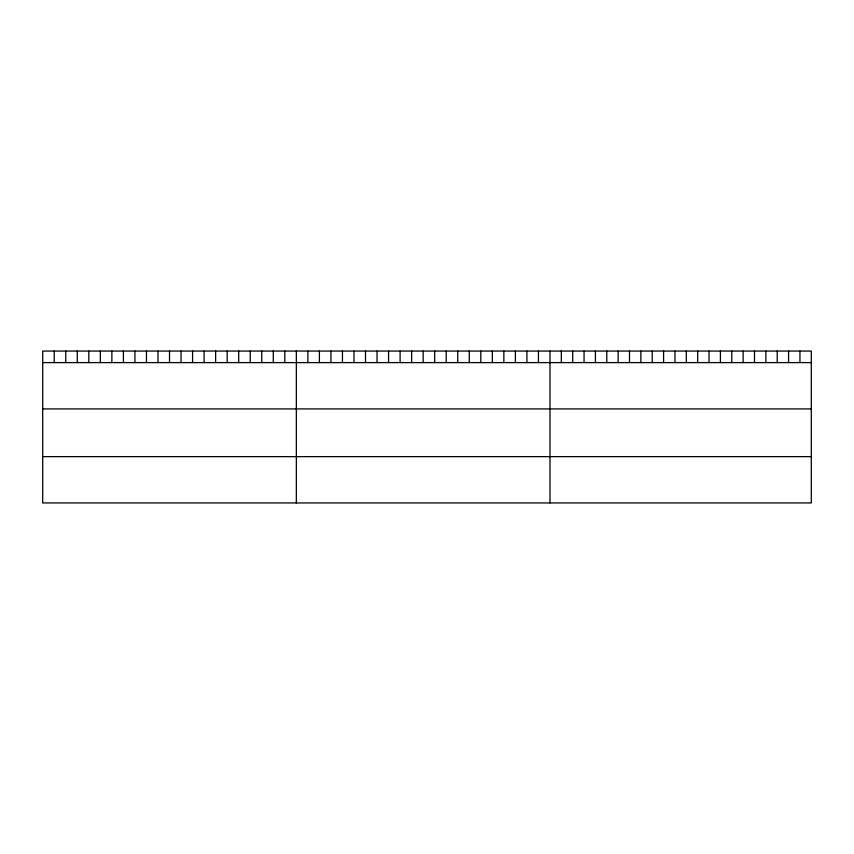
<?xml version="1.0" encoding="UTF-8"?>
<svg xmlns="http://www.w3.org/2000/svg" width="854" height="854" viewBox="0 0 854 854"><rect width="100%" height="100%" fill="white"/><g stroke="black" fill="none" stroke-linecap="round" stroke-linejoin="round"><path stroke-width="1.28" d="M811.3 362.608L811.3 502.942L42.7 502.942L42.7 351.058L811.3 351.058L811.3 362.608L42.7 362.608M42.7 408.917L811.3 408.917M42.7 456.634L811.3 456.634M799.942 351.058L799.942 362.608M788.573 351.058L788.573 362.608M777.215 351.058L777.215 362.608M765.857 351.058L765.857 362.608M754.488 351.058L754.488 362.608M743.129 351.058L743.129 362.608M731.771 351.058L731.771 362.608M720.402 351.058L720.402 362.608M709.044 351.058L709.044 362.608M697.686 351.058L697.686 362.608M686.317 351.058L686.317 362.608M674.959 351.058L674.959 362.608M663.59 351.058L663.59 362.608M652.232 351.058L652.232 362.608M640.874 351.058L640.874 362.608M629.505 351.058L629.505 362.608M618.147 351.058L618.147 362.608M606.788 351.058L606.788 362.608M595.419 351.058L595.419 362.608M584.061 351.058L584.061 362.608M572.703 351.058L572.703 362.608M561.334 351.058L561.334 362.608M549.976 351.058L549.976 502.942M538.447 351.058L538.447 362.608M526.918 351.058L526.918 362.608M515.389 351.058L515.389 362.608M503.86 351.058L503.86 362.608M492.331 351.058L492.331 362.608M480.802 351.058L480.802 362.608M469.273 351.058L469.273 362.608M457.744 351.058L457.744 362.608M446.215 351.058L446.215 362.608M434.686 351.058L434.686 362.608M423.157 351.058L423.157 362.608M411.628 351.058L411.628 362.608M400.099 351.058L400.099 362.608M388.57 351.058L388.57 362.608M377.041 351.058L377.041 362.608M365.512 351.058L365.512 362.608M353.983 351.058L353.983 362.608M342.454 351.058L342.454 362.608M330.925 351.058L330.925 362.608M319.396 351.058L319.396 362.608M307.867 351.058L307.867 362.608M296.338 351.058L296.338 502.942M284.809 351.058L284.809 362.608M273.28 351.058L273.28 362.608M261.751 351.058L261.751 362.608M250.222 351.058L250.222 362.608M238.693 351.058L238.693 362.608M227.164 351.058L227.164 362.608M215.635 351.058L215.635 362.608M204.106 351.058L204.106 362.608M192.577 351.058L192.577 362.608M181.048 351.058L181.048 362.608M169.519 351.058L169.519 362.608M157.99 351.058L157.99 362.608M146.461 351.058L146.461 362.608M134.932 351.058L134.932 362.608M123.403 351.058L123.403 362.608M111.874 351.058L111.874 362.608M100.345 351.058L100.345 362.608M88.816 351.058L88.816 362.608M77.287 351.058L77.287 362.608M65.758 351.058L65.758 362.608M54.229 351.058L54.229 362.608"/></g></svg>
